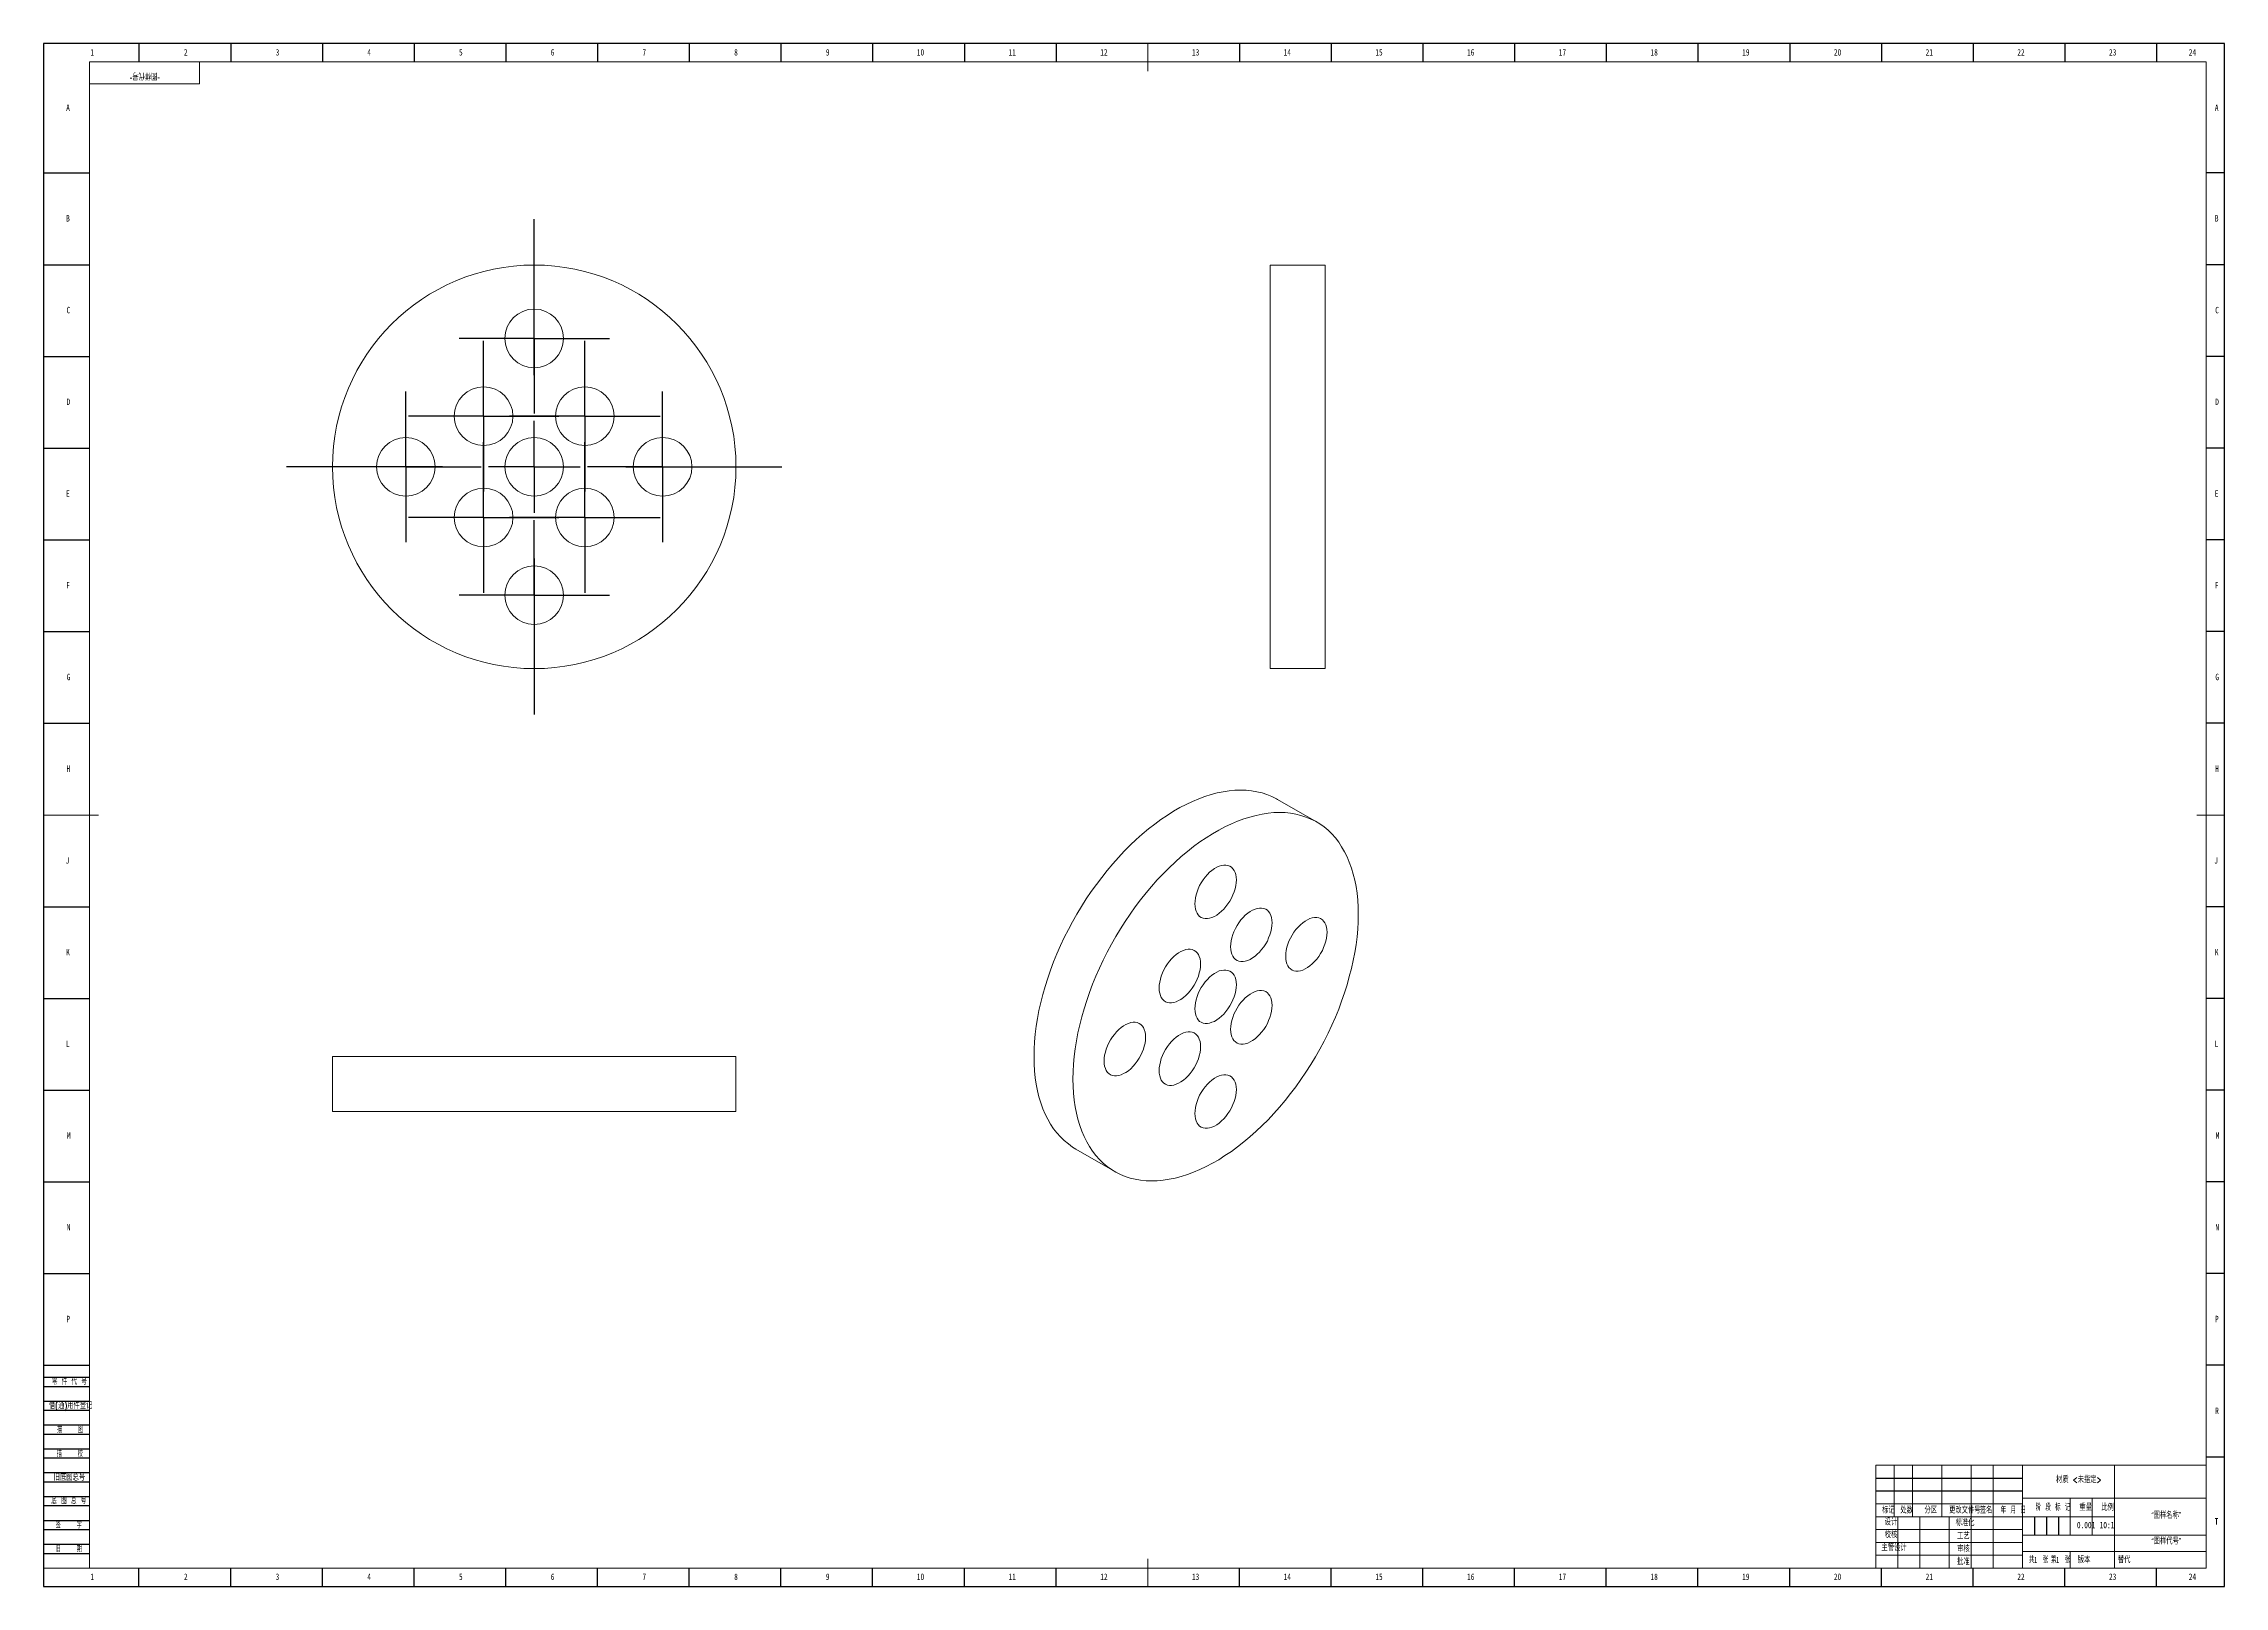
# Model space of a CAD drawing. Header units: millimetres. Extents: x 0 to 1189, y 0 to 841.
import ezdxf

# ---------------------------------------------------------------- set-up
doc = ezdxf.new("R2010")
doc.units = ezdxf.units.MM
for name, color, linetype in [('10', 7, 'Continuous'), ('5', 7, 'Continuous'), ('9', 7, 'Continuous'), ('SLD-0', 7, 'Continuous')]:
    doc.layers.add(name, color=color, linetype=linetype)
doc.styles.add('SLDTEXTSTYLE0', font='TXT', dxfattribs={"width": 0.7, "bigfont": 'bigfont'})
doc.styles.add('SLDTEXTSTYLE1', font='TXT', dxfattribs={"width": 0.6, "bigfont": 'bigfont'})
doc.styles.add('SLDTEXTSTYLE2', font='TXT', dxfattribs={"width": 0.614286, "bigfont": 'bigfont'})
doc.styles.add('SLDTEXTSTYLE3', font='TXT', dxfattribs={"width": 0.62, "bigfont": 'bigfont'})
doc.styles.add('SLDTEXTSTYLE4', font='TXT', dxfattribs={"width": 0.566667, "bigfont": 'bigfont'})
doc.styles.add('SLDTEXTSTYLE5', font='TXT', dxfattribs={"width": 0.7})

# ---------------------------------------------------------------- blocks, each defined once
blk = doc.blocks.new('SW_CENTERMARKSYMBOL_0')
at = {"layer": '10', "color": 0}
for p, q in [((0, 25), (0, 41)), ((0, 0), (0, 25)), ((-25, 0), (-41, 0)), ((0, 0), (-25, 0)), ((0, 0), (0, -25)), ((0, 0), (25, 0)), ((25, 0), (41, 0)), ((0, -25), (0, -41))]:
    blk.add_line(p, q, dxfattribs=at)
blk = doc.blocks.new('SW_CENTERMARKSYMBOL_1')
at = {"layer": '10', "color": 0}
for p, q in [((0, 25), (0, 41)), ((0, 0), (0, 25)), ((-25, 0), (-41, 0)), ((0, 0), (-25, 0)), ((0, 0), (0, -25)), ((0, 0), (25, 0)), ((25, 0), (41, 0)), ((0, -25), (0, -41))]:
    blk.add_line(p, q, dxfattribs=at)
blk = doc.blocks.new('SW_CENTERMARKSYMBOL_2')
at = {"layer": '10', "color": 0}
for p, q in [((0, 25), (0, 41)), ((0, 0), (0, 25)), ((-25, 0), (-41, 0)), ((0, 0), (-25, 0)), ((0, 0), (0, -25)), ((0, 0), (25, 0)), ((25, 0), (41, 0)), ((0, -25), (0, -41))]:
    blk.add_line(p, q, dxfattribs=at)
blk = doc.blocks.new('SW_CENTERMARKSYMBOL_3')
at = {"layer": '10', "color": 0}
for p, q in [((0, 25), (0, 41)), ((0, 0), (0, 25)), ((-25, 0), (-41, 0)), ((0, 0), (-25, 0)), ((0, 0), (0, -25)), ((0, 0), (25, 0)), ((25, 0), (41, 0)), ((0, -25), (0, -41))]:
    blk.add_line(p, q, dxfattribs=at)
blk = doc.blocks.new('SW_CENTERMARKSYMBOL_4')
at = {"layer": '10', "color": 0}
for p, q in [((0, 25), (0, 41)), ((0, 0), (0, 25)), ((-25, 0), (-41, 0)), ((0, 0), (-25, 0)), ((0, 0), (0, -25)), ((0, 0), (25, 0)), ((25, 0), (41, 0)), ((0, -25), (0, -41))]:
    blk.add_line(p, q, dxfattribs=at)
blk = doc.blocks.new('SW_CENTERMARKSYMBOL_5')
at = {"layer": '10', "color": 0}
for p, q in [((0, 25), (0, 41)), ((0, 0), (0, 25)), ((-25, 0), (-41, 0)), ((0, 0), (-25, 0)), ((0, 0), (0, -25)), ((0, 0), (25, 0)), ((25, 0), (41, 0)), ((0, -25), (0, -41))]:
    blk.add_line(p, q, dxfattribs=at)
blk = doc.blocks.new('SW_CENTERMARKSYMBOL_6')
at = {"layer": '10', "color": 0}
for p, q in [((0, 50), (0, 135)), ((0, 0), (0, 25)), ((-50, 0), (-135, 0)), ((0, 0), (-25, 0)), ((0, 0), (0, -25)), ((0, 0), (25, 0)), ((50, 0), (135, 0)), ((0, -50), (0, -135))]:
    blk.add_line(p, q, dxfattribs=at)
blk = doc.blocks.new('SW_CENTERMARKSYMBOL_7')
at = {"layer": '10', "color": 0}
for p, q in [((0, 25), (0, 41)), ((0, 0), (0, 25)), ((-25, 0), (-41, 0)), ((0, 0), (-25, 0)), ((0, 0), (0, -25)), ((0, 0), (25, 0)), ((25, 0), (41, 0)), ((0, -25), (0, -41))]:
    blk.add_line(p, q, dxfattribs=at)
blk = doc.blocks.new('SW_CENTERMARKSYMBOL_8')
at = {"layer": '10', "color": 0}
for p, q in [((0, 25), (0, 41)), ((0, 0), (0, 25)), ((-25, 0), (-41, 0)), ((0, 0), (-25, 0)), ((0, 0), (0, -25)), ((0, 0), (25, 0)), ((25, 0), (41, 0)), ((0, -25), (0, -41))]:
    blk.add_line(p, q, dxfattribs=at)

msp = doc.modelspace()

# ---------------------------------------------------------------- linework, layer by layer
at = {"color": 7, "linetype": 'Continuous', "lineweight": 15}
for p, q in [((698.7, 720.3), (668.7, 720.3)), ((668.7, 720.3), (668.7, 500.3)), ((698.7, 720.3), (698.7, 500.3)), ((668.7, 500.3), (698.7, 500.3)), ((694, 416.7), (672.8, 429)), ((157.5, 288.9), (157.5, 258.9)), ((377.5, 288.9), (157.5, 288.9)), ((377.5, 258.9), (377.5, 288.9)), ((377.5, 258.9), (157.5, 258.9)), ((562.8, 238.4), (584, 226.2))]:
    msp.add_line(p, q, dxfattribs=at)
at = {"color": 7, "linetype": 'Continuous', "lineweight": 15, "flags": 128}
for points in [[(672.8, 429), (672.2, 429.3), (669.6, 430.6), (667, 431.6), (664.3, 432.5), (661.5, 433.2), (658.6, 433.7), (655.7, 434), (652.6, 434.1), (649.5, 434), (646.3, 433.7), (643.1, 433.2), (639.8, 432.6), (636.5, 431.7), (633.2, 430.6), (629.8, 429.4), (626.4, 427.9), (622.9, 426.3), (619.5, 424.5), (616.1, 422.5), (612.6, 420.3), (609.2, 418), (605.8, 415.5), (602.4, 412.9), (599, 410), (595.7, 407.1), (592.4, 404), (589.2, 400.7), (586, 397.4), (582.9, 393.9), (579.9, 390.3), (576.9, 386.5), (574, 382.7), (571.2, 378.8), (568.5, 374.8), (565.9, 370.7), (563.4, 366.5), (561, 362.3), (558.7, 358), (556.5, 353.7), (554.4, 349.3), (552.5, 344.9), (550.7, 340.5), (549, 336), (547.5, 331.6), (546.1, 327.1), (544.8, 322.7), (543.7, 318.3), (542.7, 313.9), (541.9, 309.6), (541.2, 305.3), (540.7, 301.1), (540.3, 296.9), (540.1, 292.8), (540, 288.8), (540.1, 284.9), (540.3, 281), (540.7, 277.3), (541.2, 273.7), (541.9, 270.2), (542.7, 266.8), (543.7, 263.6), (544.8, 260.4), (546.1, 257.5), (547.5, 254.7), (549, 252), (550.7, 249.5), (552.5, 247.2), (554.4, 245), (556.5, 243), (558.7, 241.2), (561, 239.5), (562.8, 238.4)], [(716.8, 366.4), (716.7, 370.3), (716.5, 374.1), (716.1, 377.8), (715.6, 381.5), (714.9, 385), (714, 388.3), (713.1, 391.6), (711.9, 394.7), (710.7, 397.7), (709.3, 400.5), (707.7, 403.2), (706.1, 405.7), (704.3, 408), (702.3, 410.2), (700.3, 412.2), (698.1, 414), (695.8, 415.6), (693.4, 417.1), (690.9, 418.3), (688.2, 419.4), (685.5, 420.3), (682.7, 421), (679.8, 421.5), (676.9, 421.8), (673.8, 421.9), (670.7, 421.8), (667.6, 421.5), (664.3, 421), (661.1, 420.3), (657.7, 419.4), (654.4, 418.4), (651, 417.1), (647.6, 415.7), (644.1, 414.1), (640.7, 412.2), (637.3, 410.3), (633.8, 408.1), (630.4, 405.8), (627, 403.3), (623.6, 400.6), (620.2, 397.8), (616.9, 394.8), (613.6, 391.7), (610.4, 388.5), (607.2, 385.1), (604.1, 381.6), (601.1, 378), (598.1, 374.3), (595.2, 370.5), (592.4, 366.5), (589.7, 362.5), (587.1, 358.4), (584.6, 354.3), (582.2, 350), (579.9, 345.7), (577.7, 341.4), (575.7, 337), (573.7, 332.6), (571.9, 328.2), (570.2, 323.8), (568.7, 319.3), (567.3, 314.9), (566, 310.5), (564.9, 306.1), (563.9, 301.7), (563.1, 297.4), (562.4, 293.1), (561.9, 288.8), (561.5, 284.7), (561.3, 280.6), (561.2, 276.5), (561.3, 272.6), (561.5, 268.8), (561.9, 265.1), (562.4, 261.4), (563.1, 257.9), (563.9, 254.6), (564.9, 251.3), (566, 248.2), (567.3, 245.2), (568.7, 242.4), (570.2, 239.8), (571.9, 237.2), (573.7, 234.9), (575.7, 232.7), (577.7, 230.7), (579.9, 228.9), (582.2, 227.3), (584.6, 225.8), (587.1, 224.6), (589.7, 223.5), (592.4, 222.6), (595.2, 221.9), (598.1, 221.4), (601.1, 221.1), (604.1, 221), (607.2, 221.1), (610.4, 221.4), (613.6, 221.9), (616.9, 222.6), (620.2, 223.5), (623.6, 224.5), (627, 225.8), (630.4, 227.2), (633.8, 228.9), (637.3, 230.7), (640.7, 232.6), (644.1, 234.8), (647.6, 237.1), (651, 239.6), (654.4, 242.3), (657.7, 245.1), (661.1, 248.1), (664.3, 251.2), (667.6, 254.4), (670.7, 257.8), (673.8, 261.3), (676.9, 264.9), (679.8, 268.6), (682.7, 272.4), (685.5, 276.4), (688.2, 280.4), (690.9, 284.5), (693.4, 288.6), (695.8, 292.9), (698.1, 297.2), (700.3, 301.5), (702.3, 305.9), (704.3, 310.3), (706.1, 314.7), (707.7, 319.1), (709.3, 323.6), (710.7, 328), (711.9, 332.4), (713.1, 336.8), (714, 341.2), (714.9, 345.5), (715.6, 349.8), (716.1, 354.1), (716.5, 358.2), (716.7, 362.3), (716.8, 366.4)], [(650.3, 385.1), (650.2, 386.6), (650, 388), (649.6, 389.2), (649.1, 390.3), (648.4, 391.2), (647.7, 392), (646.8, 392.6), (645.7, 393), (644.6, 393.2), (643.5, 393.2), (642.2, 393), (641, 392.6), (639.6, 392), (638.3, 391.3), (637, 390.3), (635.7, 389.3), (634.5, 388), (633.3, 386.7), (632.2, 385.2), (631.2, 383.6), (630.3, 382), (629.5, 380.3), (628.9, 378.6), (628.4, 376.9), (628, 375.3), (627.8, 373.6), (627.7, 372.1), (627.8, 370.6), (628, 369.2), (628.4, 368), (628.9, 366.9), (629.5, 366), (630.3, 365.2), (631.2, 364.6), (632.2, 364.2), (633.3, 364), (634.5, 364), (635.7, 364.2), (637, 364.6), (638.3, 365.2), (639.6, 365.9), (641, 366.9), (642.2, 368), (643.5, 369.2), (644.6, 370.6), (645.7, 372), (646.8, 373.6), (647.7, 375.2), (648.4, 376.9), (649.1, 378.6), (649.6, 380.3), (650, 382), (650.2, 383.6), (650.3, 385.1)], [(669.8, 361.8), (669.7, 363.2), (669.5, 364.6), (669.1, 365.8), (668.6, 366.9), (667.9, 367.9), (667.2, 368.6), (666.3, 369.2), (665.2, 369.6), (664.1, 369.8), (663, 369.8), (661.7, 369.6), (660.5, 369.2), (659.1, 368.6), (657.8, 367.9), (656.5, 367), (655.2, 365.9), (654, 364.6), (652.8, 363.3), (651.7, 361.8), (650.7, 360.2), (649.8, 358.6), (649, 356.9), (648.4, 355.3), (647.9, 353.6), (647.5, 351.9), (647.3, 350.3), (647.2, 348.7), (647.3, 347.2), (647.5, 345.9), (647.9, 344.6), (648.4, 343.5), (649, 342.6), (649.8, 341.8), (650.7, 341.2), (651.7, 340.8), (652.8, 340.6), (654, 340.6), (655.2, 340.8), (656.5, 341.2), (657.8, 341.8), (659.1, 342.6), (660.5, 343.5), (661.7, 344.6), (663, 345.8), (664.1, 347.2), (665.2, 348.6), (666.3, 350.2), (667.2, 351.8), (667.9, 353.5), (668.6, 355.2), (669.1, 356.9), (669.5, 358.6), (669.7, 360.2), (669.8, 361.8)], [(699.8, 356.6), (699.7, 358), (699.5, 359.4), (699.1, 360.6), (698.6, 361.7), (697.9, 362.7), (697.2, 363.4), (696.2, 364), (695.2, 364.4), (694.1, 364.6), (693, 364.6), (691.7, 364.4), (690.4, 364), (689.1, 363.4), (687.8, 362.7), (686.5, 361.8), (685.2, 360.7), (684, 359.4), (682.8, 358.1), (681.7, 356.6), (680.7, 355), (679.8, 353.4), (679, 351.7), (678.4, 350.1), (677.9, 348.4), (677.5, 346.7), (677.2, 345.1), (677.2, 343.5), (677.2, 342), (677.5, 340.7), (677.9, 339.4), (678.4, 338.3), (679, 337.4), (679.8, 336.6), (680.7, 336), (681.7, 335.6), (682.8, 335.4), (684, 335.4), (685.2, 335.6), (686.5, 336), (687.8, 336.6), (689.1, 337.4), (690.4, 338.3), (691.7, 339.4), (693, 340.6), (694.1, 342), (695.2, 343.4), (696.2, 345), (697.2, 346.6), (697.9, 348.3), (698.6, 350), (699.1, 351.7), (699.5, 353.4), (699.7, 355), (699.8, 356.6)], [(630.8, 339.2), (630.7, 340.7), (630.5, 342.1), (630.1, 343.3), (629.6, 344.4), (628.9, 345.3), (628.2, 346.1), (627.3, 346.7), (626.2, 347.1), (625.1, 347.3), (624, 347.3), (622.7, 347.1), (621.5, 346.7), (620.1, 346.1), (618.8, 345.4), (617.5, 344.4), (616.2, 343.4), (615, 342.1), (613.8, 340.8), (612.7, 339.3), (611.7, 337.7), (610.8, 336.1), (610, 334.4), (609.4, 332.7), (608.9, 331), (608.5, 329.4), (608.3, 327.7), (608.2, 326.2), (608.3, 324.7), (608.5, 323.3), (608.9, 322.1), (609.4, 321), (610, 320.1), (610.8, 319.3), (611.7, 318.7), (612.7, 318.3), (613.8, 318.1), (615, 318.1), (616.2, 318.3), (617.5, 318.7), (618.8, 319.3), (620.1, 320), (621.5, 321), (622.7, 322.1), (624, 323.3), (625.1, 324.7), (626.2, 326.1), (627.3, 327.7), (628.2, 329.3), (628.9, 331), (629.6, 332.7), (630.1, 334.4), (630.5, 336.1), (630.7, 337.7), (630.8, 339.2)], [(650.3, 328), (650.2, 329.5), (650, 330.8), (649.6, 332.1), (649.1, 333.2), (648.4, 334.1), (647.7, 334.9), (646.8, 335.4), (645.7, 335.8), (644.6, 336), (643.5, 336), (642.2, 335.8), (641, 335.5), (639.6, 334.9), (638.3, 334.1), (637, 333.2), (635.7, 332.1), (634.5, 330.9), (633.3, 329.5), (632.2, 328), (631.2, 326.5), (630.3, 324.8), (629.5, 323.2), (628.9, 321.5), (628.4, 319.8), (628, 318.1), (627.8, 316.5), (627.7, 314.9), (627.8, 313.4), (628, 312.1), (628.4, 310.8), (628.9, 309.8), (629.5, 308.8), (630.3, 308), (631.2, 307.5), (632.2, 307.1), (633.3, 306.9), (634.5, 306.9), (635.7, 307.1), (637, 307.5), (638.3, 308), (639.6, 308.8), (641, 309.7), (642.2, 310.8), (643.5, 312), (644.6, 313.4), (645.7, 314.9), (646.8, 316.4), (647.7, 318.1), (648.4, 319.7), (649.1, 321.4), (649.6, 323.1), (650, 324.8), (650.2, 326.4), (650.3, 328)], [(669.8, 316.7), (669.7, 318.2), (669.5, 319.6), (669.1, 320.8), (668.6, 321.9), (667.9, 322.8), (667.2, 323.6), (666.3, 324.2), (665.2, 324.6), (664.1, 324.8), (663, 324.8), (661.7, 324.6), (660.5, 324.2), (659.1, 323.6), (657.8, 322.9), (656.5, 321.9), (655.2, 320.8), (654, 319.6), (652.8, 318.2), (651.7, 316.8), (650.7, 315.2), (649.8, 313.6), (649, 311.9), (648.4, 310.2), (647.9, 308.5), (647.5, 306.8), (647.3, 305.2), (647.2, 303.7), (647.3, 302.2), (647.5, 300.8), (647.9, 299.6), (648.4, 298.5), (649, 297.6), (649.8, 296.8), (650.7, 296.2), (651.7, 295.8), (652.8, 295.6), (654, 295.6), (655.2, 295.8), (656.5, 296.2), (657.8, 296.8), (659.1, 297.5), (660.5, 298.5), (661.7, 299.5), (663, 300.8), (664.1, 302.1), (665.2, 303.6), (666.3, 305.2), (667.2, 306.8), (667.9, 308.5), (668.6, 310.2), (669.1, 311.9), (669.5, 313.5), (669.7, 315.2), (669.8, 316.7)], [(600.8, 299.4), (600.7, 300.9), (600.5, 302.2), (600.1, 303.5), (599.6, 304.6), (598.9, 305.5), (598.2, 306.3), (597.3, 306.9), (596.2, 307.3), (595.1, 307.5), (594, 307.5), (592.7, 307.3), (591.5, 306.9), (590.1, 306.3), (588.8, 305.5), (587.5, 304.6), (586.2, 303.5), (585, 302.3), (583.8, 300.9), (582.7, 299.5), (581.7, 297.9), (580.8, 296.3), (580, 294.6), (579.4, 292.9), (578.9, 291.2), (578.5, 289.5), (578.3, 287.9), (578.2, 286.3), (578.3, 284.9), (578.5, 283.5), (578.9, 282.3), (579.4, 281.2), (580, 280.2), (580.8, 279.5), (581.7, 278.9), (582.7, 278.5), (583.8, 278.3), (585, 278.3), (586.2, 278.5), (587.5, 278.9), (588.8, 279.5), (590.1, 280.2), (591.5, 281.1), (592.7, 282.2), (594, 283.5), (595.1, 284.8), (596.2, 286.3), (597.3, 287.9), (598.2, 289.5), (598.9, 291.2), (599.6, 292.8), (600.1, 294.5), (600.5, 296.2), (600.7, 297.8), (600.8, 299.4)], [(630.8, 294.2), (630.7, 295.7), (630.5, 297), (630.1, 298.3), (629.6, 299.4), (628.9, 300.3), (628.2, 301.1), (627.3, 301.7), (626.2, 302.1), (625.1, 302.3), (624, 302.3), (622.7, 302.1), (621.5, 301.7), (620.1, 301.1), (618.8, 300.3), (617.5, 299.4), (616.2, 298.3), (615, 297.1), (613.8, 295.7), (612.7, 294.3), (611.7, 292.7), (610.8, 291.1), (610, 289.4), (609.4, 287.7), (608.9, 286), (608.5, 284.3), (608.3, 282.7), (608.2, 281.1), (608.3, 279.7), (608.5, 278.3), (608.9, 277.1), (609.4, 276), (610, 275), (610.8, 274.3), (611.7, 273.7), (612.7, 273.3), (613.8, 273.1), (615, 273.1), (616.2, 273.3), (617.5, 273.7), (618.8, 274.3), (620.1, 275), (621.5, 275.9), (622.7, 277), (624, 278.3), (625.1, 279.6), (626.2, 281.1), (627.3, 282.7), (628.2, 284.3), (628.9, 286), (629.6, 287.6), (630.1, 289.3), (630.5, 291), (630.7, 292.6), (630.8, 294.2)], [(650.3, 270.8), (650.2, 272.3), (650, 273.7), (649.6, 274.9), (649.1, 276), (648.4, 276.9), (647.7, 277.7), (646.8, 278.3), (645.7, 278.7), (644.6, 278.9), (643.5, 278.9), (642.2, 278.7), (641, 278.3), (639.6, 277.7), (638.3, 277), (637, 276), (635.7, 274.9), (634.5, 273.7), (633.3, 272.3), (632.2, 270.9), (631.2, 269.3), (630.3, 267.7), (629.5, 266), (628.9, 264.3), (628.4, 262.6), (628, 261), (627.8, 259.3), (627.7, 257.8), (627.8, 256.3), (628, 254.9), (628.4, 253.7), (628.9, 252.6), (629.5, 251.7), (630.3, 250.9), (631.2, 250.3), (632.2, 249.9), (633.3, 249.7), (634.5, 249.7), (635.7, 249.9), (637, 250.3), (638.3, 250.9), (639.6, 251.6), (641, 252.6), (642.2, 253.7), (643.5, 254.9), (644.6, 256.2), (645.7, 257.7), (646.8, 259.3), (647.7, 260.9), (648.4, 262.6), (649.1, 264.3), (649.6, 266), (650, 267.6), (650.2, 269.3), (650.3, 270.8)]]:
    msp.add_lwpolyline(points, dxfattribs=at)
at = {"color": 7, "linetype": 'Continuous', "lineweight": 15}
for centre, radius in [((267.5, 610.3), 110), ((267.5, 680.3), 16), ((239.9, 637.9), 16), ((295.1, 637.9), 16), ((197.5, 610.3), 16), ((267.5, 610.3), 16), ((337.5, 610.3), 16), ((239.9, 582.7), 16), ((295.1, 582.7), 16), ((267.5, 540.3), 16)]:
    msp.add_circle(centre, radius, dxfattribs=at)
at = {"layer": '5', "color": 7}
for p, q in [((1189, 841), (0, 841)), ((0, 841), (0, 0)), ((1189, 0), (1189, 841)), ((0, 114), (25, 114)), ((0, 109), (25, 109)), ((0, 101), (25, 101)), ((0, 96), (25, 96)), ((0, 88), (25, 88)), ((0, 83), (25, 83)), ((0, 75), (25, 75)), ((0, 70), (25, 70)), ((0, 62), (25, 62)), ((0, 57), (25, 57)), ((0, 49), (25, 49)), ((999, 59), (1079, 59)), ((999, 52), (1079, 52)), ((0, 44), (25, 44)), ((0, 36), (25, 36)), ((1085.5, 38), (1085.5, 28)), ((1092, 38), (1092, 28)), ((1098.5, 38), (1098.5, 28)), ((0, 31), (25, 31)), ((0, 23), (25, 23)), ((0, 18), (25, 18)), ((0, 0), (1189, 0))]:
    msp.add_line(p, q, dxfattribs=at)
at = {"layer": '5'}
for p, q in [((52, 841), (52, 831.1)), ((102, 841), (102, 831.1)), ((152, 841), (152, 831.1)), ((202, 841), (202, 831.1)), ((252, 841), (252, 831.1)), ((302, 841), (302, 831.1)), ((352, 841), (352, 831.1)), ((402, 841), (402, 831.1)), ((452, 841), (452, 831.1)), ((502, 841), (502, 831.1)), ((552, 841), (552, 831.1)), ((652, 841), (652, 831.1)), ((702, 841), (702, 831.1)), ((752, 841), (752, 831.1)), ((802, 841), (802, 831.1)), ((852, 841), (852, 831.1)), ((902, 841), (902, 831.1)), ((952, 841), (952, 831.1)), ((1002, 841), (1002, 831.1)), ((1052, 841), (1052, 831.1)), ((1102, 841), (1102, 831.1)), ((1152, 841), (1152, 831.1)), ((0, 770.5), (25, 770.5)), ((1189, 770.5), (1179, 770.5)), ((0, 720.5), (25, 720.5)), ((1189, 720.5), (1179, 720.5)), ((0, 670.5), (25, 670.5)), ((1189, 670.5), (1179, 670.5)), ((0, 620.5), (25, 620.5)), ((1189, 620.5), (1179, 620.5)), ((0, 570.5), (25, 570.5)), ((1189, 570.5), (1179, 570.5)), ((0, 520.5), (25, 520.5)), ((1189, 520.5), (1179, 520.5)), ((0, 470.5), (25, 470.5)), ((1189, 470.5), (1179, 470.5)), ((0, 370.5), (25, 370.5)), ((1189, 370.5), (1179, 370.5)), ((0, 320.5), (25, 320.5)), ((1189, 320.5), (1179, 320.5)), ((0, 270.5), (25, 270.5)), ((1189, 270.5), (1179, 270.5)), ((0, 220.5), (25, 220.5)), ((1189, 220.5), (1179, 220.5)), ((0, 170.5), (25, 170.5)), ((1189, 170.5), (1179, 170.5)), ((0, 120.5), (25, 120.5)), ((1189, 120.5), (1179, 120.5)), ((1189, 70.5), (1179, 70.5)), ((52, 0), (52, 10)), ((102, 0), (102, 10)), ((152, 0), (152, 10)), ((202, 0), (202, 10)), ((252, 0), (252, 10)), ((302, 0), (302, 10)), ((352, 0), (352, 10)), ((402, 0), (402, 10)), ((452, 0), (452, 10)), ((502, 0), (502, 10)), ((552, 0), (552, 10)), ((652, 0), (652, 10)), ((702, 0), (702, 10)), ((752, 0), (752, 10)), ((802, 0), (802, 10)), ((852, 0), (852, 10)), ((902, 0), (902, 10)), ((952, 0), (952, 10)), ((1002, 0), (1002, 10)), ((1052, 0), (1052, 10)), ((1102, 0), (1102, 10)), ((1152, 0), (1152, 10))]:
    msp.add_line(p, q, dxfattribs=at)
at = {"layer": '5', "lineweight": 15}
for p, q in [((602, 841), (602, 826)), ((0, 420.5), (30, 420.5)), ((1189, 420.5), (1174, 420.5)), ((602, 0), (602, 15)), ((1105, 19), (1105, 10))]:
    msp.add_line(p, q, dxfattribs=at)
at = {"layer": '5', "color": 7, "lineweight": 15}
for p, q in [((1179, 831.1), (25, 831.1)), ((25, 831.1), (25, 10)), ((85, 819), (85, 831)), ((1179, 10), (1179, 831.1)), ((25, 819), (85, 819)), ((999, 66), (1179, 66)), ((999, 66), (999, 10)), ((1009, 66), (1009, 38)), ((1019, 66), (1019, 38)), ((1035, 66), (1035, 38)), ((1051, 66), (1051, 10)), ((1063, 66), (1063, 10)), ((1079, 66), (1079, 10)), ((1129, 66), (1129, 38)), ((1079, 48), (1179, 48)), ((1105, 48), (1105, 28)), ((1117, 48), (1117, 28)), ((999, 45), (1079, 45)), ((999, 38), (1129, 38)), ((1011, 38), (1011, 10)), ((1023, 38), (1023, 10)), ((1039, 38), (1039, 10)), ((1129, 38), (1129, 10)), ((999, 31), (1079, 31)), ((999, 24), (1079, 24)), ((1079, 28), (1179, 28)), ((999, 17), (1079, 17)), ((1079, 19), (1179, 19)), ((0, 10), (1179, 10))]:
    msp.add_line(p, q, dxfattribs=at)

# ---------------------------------------------------------------- block references
at = {"layer": '10'}
for name, p in [('SW_CENTERMARKSYMBOL_6', (267.5, 610.3)), ('SW_CENTERMARKSYMBOL_0', (267.5, 680.3)), ('SW_CENTERMARKSYMBOL_4', (239.9, 637.9)), ('SW_CENTERMARKSYMBOL_5', (295.1, 637.9)), ('SW_CENTERMARKSYMBOL_3', (197.5, 610.3)), ('SW_CENTERMARKSYMBOL_1', (337.5, 610.3)), ('SW_CENTERMARKSYMBOL_7', (239.9, 582.7)), ('SW_CENTERMARKSYMBOL_8', (295.1, 582.7)), ('SW_CENTERMARKSYMBOL_2', (267.5, 540.3))]:
    msp.add_blockref(name, p, dxfattribs=at)

# ---------------------------------------------------------------- texts
at = {"layer": '10', "char_height": 3.5}
for s, insert, attachment_point, style in [('1', (26.5, 838), 2, 'SLDTEXTSTYLE5'), ('2', (77.5, 838), 2, 'SLDTEXTSTYLE5'), ('3', (127.5, 838), 2, 'SLDTEXTSTYLE5'), ('4', (177.5, 838), 2, 'SLDTEXTSTYLE5'), ('5', (227.5, 838), 2, 'SLDTEXTSTYLE5'), ('6', (277.5, 838), 2, 'SLDTEXTSTYLE5'), ('7', (327.5, 838), 2, 'SLDTEXTSTYLE5'), ('8', (377.5, 838), 2, 'SLDTEXTSTYLE5'), ('9', (427.5, 838), 2, 'SLDTEXTSTYLE5'), ('10', (478.1, 838), 2, 'SLDTEXTSTYLE5'), ('11', (528.1, 838), 2, 'SLDTEXTSTYLE5'), ('12', (578.1, 838), 2, 'SLDTEXTSTYLE5'), ('13', (628.1, 838), 2, 'SLDTEXTSTYLE5'), ('14', (678.1, 838), 2, 'SLDTEXTSTYLE5'), ('15', (728.1, 838), 2, 'SLDTEXTSTYLE5'), ('16', (778.1, 838), 2, 'SLDTEXTSTYLE5'), ('17', (828.1, 838), 2, 'SLDTEXTSTYLE5'), ('18', (878.1, 838), 2, 'SLDTEXTSTYLE5'), ('19', (928.1, 838), 2, 'SLDTEXTSTYLE5'), ('20', (978.1, 838), 2, 'SLDTEXTSTYLE5'), ('21', (1028.1, 838), 2, 'SLDTEXTSTYLE5'), ('22', (1078.1, 838), 2, 'SLDTEXTSTYLE5'), ('23', (1128.1, 838), 2, 'SLDTEXTSTYLE5'), ('24', (1171.6, 838), 2, 'SLDTEXTSTYLE5'), ('A', (13.3, 807.8), 2, 'SLDTEXTSTYLE5'), ('A', (1184.8, 807.8), 2, 'SLDTEXTSTYLE5'), ('B', (13.3, 747.5), 2, 'SLDTEXTSTYLE5'), ('B', (1184.8, 747.5), 2, 'SLDTEXTSTYLE5'), ('C', (13.5, 697.5), 2, 'SLDTEXTSTYLE5'), ('C', (1185, 697.5), 2, 'SLDTEXTSTYLE5'), ('D', (13.5, 647.5), 2, 'SLDTEXTSTYLE5'), ('D', (1185, 647.5), 2, 'SLDTEXTSTYLE5'), ('E', (13.3, 597.5), 2, 'SLDTEXTSTYLE5'), ('E', (1184.8, 597.5), 2, 'SLDTEXTSTYLE5'), ('F', (13.3, 547.5), 2, 'SLDTEXTSTYLE5'), ('F', (1184.8, 547.5), 2, 'SLDTEXTSTYLE5'), ('G', (13.6, 497.5), 2, 'SLDTEXTSTYLE5'), ('G', (1185.1, 497.5), 2, 'SLDTEXTSTYLE5'), ('H', (13.5, 447.5), 2, 'SLDTEXTSTYLE5'), ('H', (1185, 447.5), 2, 'SLDTEXTSTYLE5'), ('J', (13, 397.5), 2, 'SLDTEXTSTYLE5'), ('J', (1184.5, 397.5), 2, 'SLDTEXTSTYLE5'), ('K', (13.3, 347.5), 2, 'SLDTEXTSTYLE5'), ('K', (1184.8, 347.5), 2, 'SLDTEXTSTYLE5'), ('L', (13.2, 297.5), 2, 'SLDTEXTSTYLE5'), ('L', (1184.7, 297.5), 2, 'SLDTEXTSTYLE5'), ('M', (13.7, 247.5), 2, 'SLDTEXTSTYLE5'), ('M', (1185.2, 247.5), 2, 'SLDTEXTSTYLE5'), ('N', (13.6, 197.5), 2, 'SLDTEXTSTYLE5'), ('N', (1185.1, 197.5), 2, 'SLDTEXTSTYLE5'), ('P', (13.4, 147.5), 2, 'SLDTEXTSTYLE5'), ('P', (1184.9, 147.5), 2, 'SLDTEXTSTYLE5'), ('R', (1185, 97.5), 2, 'SLDTEXTSTYLE5'), ('材质 <未指定>', (1109.6, 59.9), 2, 'SLDTEXTSTYLE0'), ('“图样名称”', (1157.3, 40.5), 2, 'SLDTEXTSTYLE0'), ('T', (1184.7, 37.2), 2, 'SLDTEXTSTYLE5'), ('校核', (1007.2, 29.9), 2, 'SLDTEXTSTYLE0'), ('0.001', (1113.6, 35.2), 2, 'SLDTEXTSTYLE5'), ('“图样代号”', (1157.3, 26.4), 2, 'SLDTEXTSTYLE0'), ('主管设计', (1008.9, 22.8), 2, 'SLDTEXTSTYLE0'), ('1', (1085.1, 16.2), 1, 'SLDTEXTSTYLE5'), ('1', (1097.1, 16.2), 1, 'SLDTEXTSTYLE5'), ('1', (26.5, 7), 2, 'SLDTEXTSTYLE5'), ('2', (77.5, 7), 2, 'SLDTEXTSTYLE5'), ('3', (127.5, 7), 2, 'SLDTEXTSTYLE5'), ('4', (177.5, 7), 2, 'SLDTEXTSTYLE5'), ('5', (227.5, 7), 2, 'SLDTEXTSTYLE5'), ('6', (277.5, 7), 2, 'SLDTEXTSTYLE5'), ('7', (327.5, 7), 2, 'SLDTEXTSTYLE5'), ('8', (377.5, 7), 2, 'SLDTEXTSTYLE5'), ('9', (427.5, 7), 2, 'SLDTEXTSTYLE5'), ('10', (478.1, 7), 2, 'SLDTEXTSTYLE5'), ('11', (528.1, 7), 2, 'SLDTEXTSTYLE5'), ('12', (578.1, 7), 2, 'SLDTEXTSTYLE5'), ('13', (628.1, 7), 2, 'SLDTEXTSTYLE5'), ('14', (678.1, 7), 2, 'SLDTEXTSTYLE5'), ('15', (728.1, 7), 2, 'SLDTEXTSTYLE5'), ('16', (778.1, 7), 2, 'SLDTEXTSTYLE5'), ('17', (828.1, 7), 2, 'SLDTEXTSTYLE5'), ('18', (878.1, 7), 2, 'SLDTEXTSTYLE5'), ('19', (928.1, 7), 2, 'SLDTEXTSTYLE5'), ('20', (978.1, 7), 2, 'SLDTEXTSTYLE5'), ('21', (1028.1, 7), 2, 'SLDTEXTSTYLE5'), ('22', (1078.1, 7), 2, 'SLDTEXTSTYLE5'), ('23', (1128.1, 7), 2, 'SLDTEXTSTYLE5'), ('24', (1171.6, 7), 2, 'SLDTEXTSTYLE5')]:
    msp.add_mtext(s, dxfattribs=dict(at, insert=insert, attachment_point=attachment_point, style=style))
at = {"layer": '10', "color": 7, "insert": (1112.5, 16.2), "char_height": 3.5, "attachment_point": 2, "style": 'SLDTEXTSTYLE0'}
msp.add_mtext('版本', dxfattribs=at)
at = {"layer": '9', "color": 7, "char_height": 3.5}
for s, insert, attachment_point, style in [('零 件 代 号', (4.5, 113.4), 1, 'SLDTEXTSTYLE2'), ('借(通)用件登记', (2.9, 100.3), 1, 'SLDTEXTSTYLE0'), ('描    图', (14.4, 87.2), 2, 'SLDTEXTSTYLE4'), ('描    校', (14.3, 74.1), 2, 'SLDTEXTSTYLE4'), ('旧底图总号', (5.5, 61.2), 1, 'SLDTEXTSTYLE0'), ('底 图 总 号', (4.2, 48.4), 1, 'SLDTEXTSTYLE2'), ('标记', (1005.8, 43.3), 2, 'SLDTEXTSTYLE0'), ('设计', (1007.2, 36.8), 2, 'SLDTEXTSTYLE0'), ('处数', (1015.8, 43.3), 2, 'SLDTEXTSTYLE0'), ('分区', (1028.9, 43.3), 2, 'SLDTEXTSTYLE0'), ('更改文件号', (1047.5, 43.3), 2, 'SLDTEXTSTYLE0'), ('标准化', (1047.6, 36.4), 2, 'SLDTEXTSTYLE0'), ('签名', (1059.1, 43.3), 2, 'SLDTEXTSTYLE0'), ('年 月 日', (1073.9, 43.3), 2, 'SLDTEXTSTYLE3'), ('阶 段 标 记', (1095.5, 44.8), 2, 'SLDTEXTSTYLE2'), ('重量', (1113.4, 44.8), 2, 'SLDTEXTSTYLE0'), ('比例', (1125.3, 44.8), 2, 'SLDTEXTSTYLE0'), ('签    字', (13.7, 35.2), 2, 'SLDTEXTSTYLE4'), ('工艺', (1046.7, 29.2), 2, 'SLDTEXTSTYLE0'), ('日    期', (13.8, 22.2), 2, 'SLDTEXTSTYLE4'), ('批准', (1046.7, 15.2), 2, 'SLDTEXTSTYLE0'), ('审核', (1046.7, 22.2), 2, 'SLDTEXTSTYLE0'), ('共  张', (1087.7, 16.2), 2, 'SLDTEXTSTYLE1'), ('第  张', (1099.7, 16.2), 2, 'SLDTEXTSTYLE1')]:
    msp.add_mtext(s, dxfattribs=dict(at, insert=insert, attachment_point=attachment_point, style=style))
at = {"layer": 'SLD-0', "insert": (55.2, 821.7), "char_height": 3.5, "attachment_point": 2, "rotation": 180, "style": 'SLDTEXTSTYLE0'}
msp.add_mtext('“图样代号”', dxfattribs=at)
at = {"layer": 'SLD-0', "char_height": 3.5}
for s, insert, attachment_point, style in [('10:1', (1125, 35.2), 2, 'SLDTEXTSTYLE5'), ('替代', (1130.9, 16.2), 1, 'SLDTEXTSTYLE0')]:
    msp.add_mtext(s, dxfattribs=dict(at, insert=insert, attachment_point=attachment_point, style=style))

doc.saveas('drawing.dxf')
